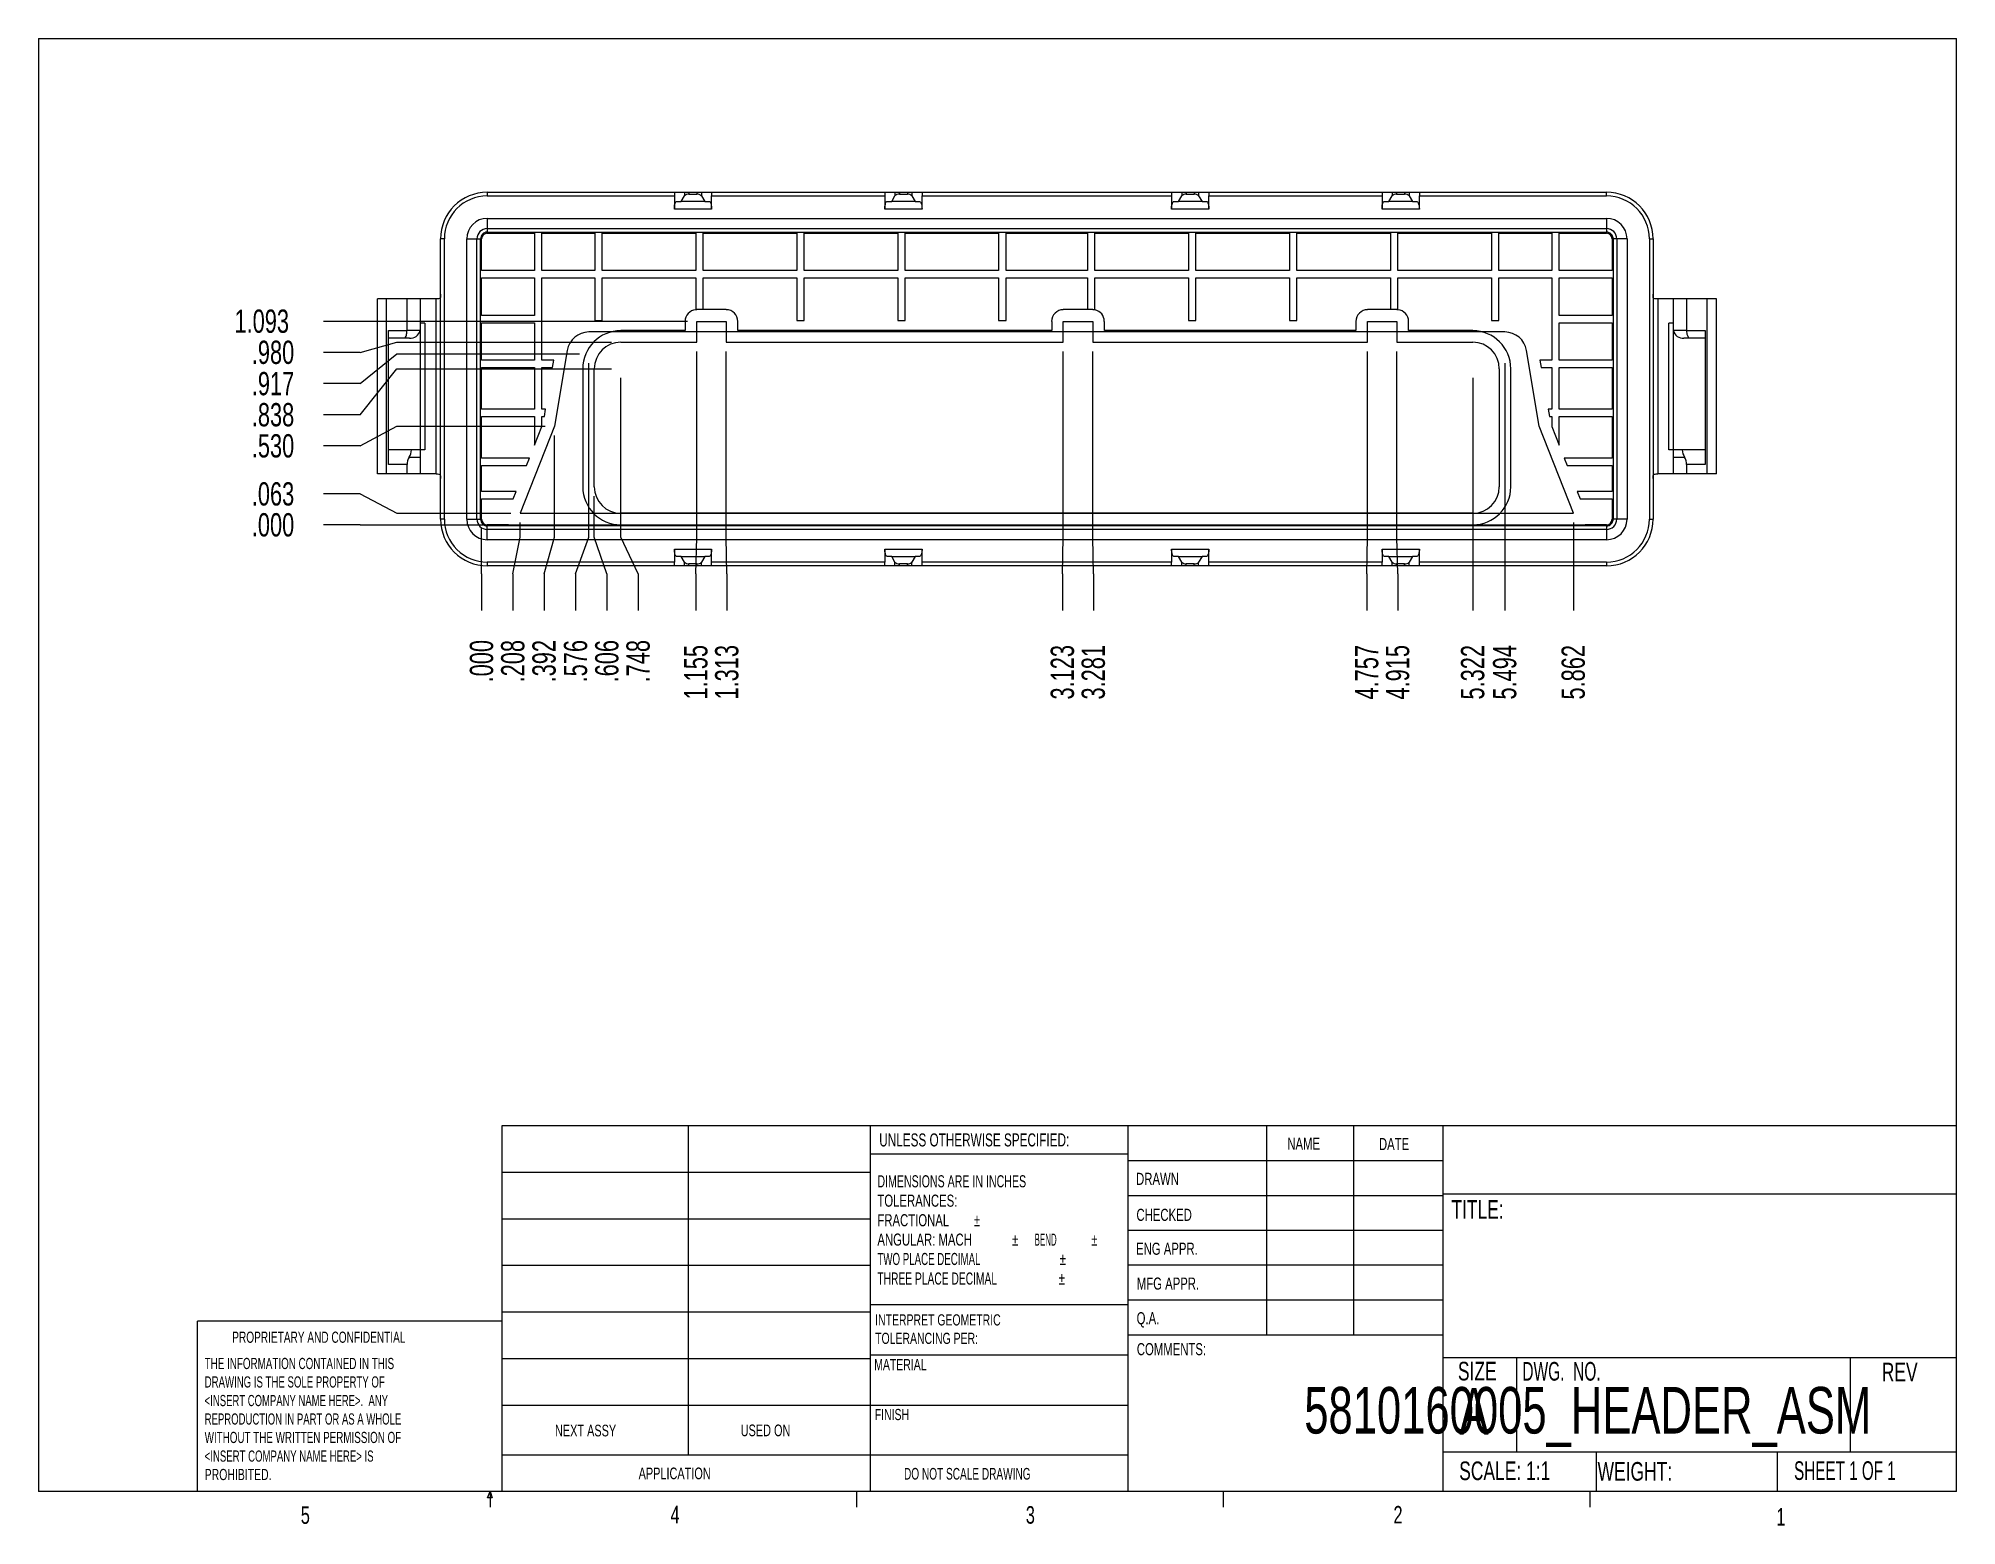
# Model space of a CAD drawing. Extents: x 0.3 to 10.6, y 0.2 to 8.2.
import ezdxf
from ezdxf.enums import TextEntityAlignment as Align

# ---------------------------------------------------------------- set-up
doc = ezdxf.new("R2010")
doc.units = 0
doc.layers.get('0').update_dxf_attribs({"linetype": 'CONTINUOUS'})
doc.dimstyles.new('SLDDIMSTYLE0', dxfattribs={"dimtxt": 0.125, "dimasz": 0.13, "dimexe": 0, "dimexo": 0.0625, "dimgap": 0.03125, "dimtad": 0, "dimtih": 1, "dimtoh": 1, "dimzin": 4, "dimblk1": 'NONE', "dimblk2": 'NONE', "dimsah": 1, "dimcen": 0.09, "dimazin": 3, "dimtfac": 1, "dimtofl": 0, "dimtmove": 0, "dimatfit": 3})
doc.dimstyles.new('SLDDIMSTYLE1', dxfattribs={"dimtxt": 0.125, "dimasz": 0.13, "dimexe": 0, "dimexo": 0.0625, "dimgap": 0.03125, "dimtad": 0, "dimtih": 1, "dimtoh": 1, "dimzin": 12, "dimblk1": 'NONE', "dimblk2": 'NONE', "dimsah": 1, "dimcen": 0.09, "dimazin": 3, "dimtfac": 1, "dimtofl": 0, "dimtmove": 0, "dimatfit": 3})
doc.dimstyles.new('SLDDIMSTYLE2', dxfattribs={"dimtxt": 0.125, "dimasz": 0.13, "dimexe": 0, "dimexo": 0.0625, "dimgap": 0.03125, "dimtad": 0, "dimtih": 1, "dimtoh": 1, "dimzin": 12, "dimblk1": 'NONE', "dimblk2": 'NONE', "dimsah": 1, "dimcen": 0.09, "dimazin": 3, "dimtfac": 1, "dimtofl": 0, "dimtmove": 0, "dimatfit": 3})

# ---------------------------------------------------------------- blocks, each defined once
blk = doc.blocks.new('SW_NOTE_0')
at = {"color": 0, "linetype": 'CONTINUOUS', "width": 0.7}
for s, p in [('INTERPRET GEOMETRIC', (0, 0)), ('TOLERANCING PER:', (0, -0.099))]:
    blk.add_text(s, height=0.06, dxfattribs=at).set_placement(p, align=Align.BOTTOM_LEFT)
blk = doc.blocks.new('SW_NOTE_1')
at = {"color": 0, "linetype": 'CONTINUOUS'}
for s, width, p in [('DIMENSIONS ARE IN INCHES', 0.65625, (0, 0)), ('TOLERANCES:', 0.7, (0, -0.104)), ('FRACTIONAL', 0.7, (0, -0.209)), ('%%p', 0.7, (0.518, -0.209)), ('ANGULAR: MACH', 0.7, (0, -0.313)), ('%%p', 0.7, (0.723, -0.313)), ('     BEND ', 0.49, (0.785, -0.313)), ('%%p', 0.7, (1.148, -0.313)), ('TWO PLACE DECIMAL    ', 0.6, (0, -0.417)), ('%%p', 0.7, (0.979, -0.417)), ('THREE PLACE DECIMAL  ', 0.633333, (0, -0.522)), ('%%p', 0.7, (0.974, -0.522))]:
    blk.add_text(s, height=0.065, dxfattribs=dict(at, width=width)).set_placement(p, align=Align.BOTTOM_LEFT)
blk = doc.blocks.new('SW_NOTE_2')
at = {"color": 0, "linetype": 'CONTINUOUS'}
for s, width, p in [('THE INFORMATION CONTAINED IN THIS', 0.657576, (0, 0)), ('DRAWING IS THE SOLE PROPERTY OF', 0.643548, (0, -0.099)), ('<INSERT COMPANY NAME HERE>.  ANY ', 0.636364, (0, -0.199)), ('REPRODUCTION IN PART OR AS A WHOLE', 0.638235, (0, -0.298)), ('WITHOUT THE WRITTEN PERMISSION OF', 0.657576, (0, -0.397)), ('<INSERT COMPANY NAME HERE> IS ', 0.641667, (0, -0.497)), ('PROHIBITED.', 0.7, (0, -0.596))]:
    blk.add_text(s, height=0.06, dxfattribs=dict(at, width=width)).set_placement(p, align=Align.BOTTOM_LEFT)
blk = doc.blocks.new('*D5')
at = {"color": 7, "linetype": 'CONTINUOUS'}
for p, q in [((2.71, 5.515), (2.71, 5.561)), ((2.71, 5.318), (2.71, 5.515)), ((2.71, 5.318), (2.71, 5.121))]:
    blk.add_line(p, q, dxfattribs=at)
at = {"color": 7, "linetype": 'CONTINUOUS', "width": 0.7}
blk.add_text('.000', height=0.125, rotation=90, dxfattribs=at).set_placement((2.809, 4.735), align=Align.BOTTOM_LEFT)
blk = doc.blocks.new('_NONE')
blk = doc.blocks.new('*D6')
at = {"color": 7, "linetype": 'CONTINUOUS'}
for p, q in [((2.917, 5.515), (2.917, 5.593)), ((2.878, 5.318), (2.917, 5.515)), ((2.878, 5.318), (2.878, 5.121))]:
    blk.add_line(p, q, dxfattribs=at)
at = {"color": 7, "linetype": 'CONTINUOUS', "width": 0.7}
blk.add_text('.208', height=0.125, rotation=90, dxfattribs=at).set_placement((2.977, 4.735), align=Align.BOTTOM_LEFT)
blk = doc.blocks.new('*D7')
at = {"color": 7, "linetype": 'CONTINUOUS'}
for p, q in [((3.102, 5.515), (3.102, 6.061)), ((3.046, 5.318), (3.102, 5.515)), ((3.046, 5.318), (3.046, 5.121))]:
    blk.add_line(p, q, dxfattribs=at)
at = {"color": 7, "linetype": 'CONTINUOUS', "width": 0.7}
blk.add_text('.392', height=0.125, rotation=90, dxfattribs=at).set_placement((3.145, 4.735), align=Align.BOTTOM_LEFT)
blk = doc.blocks.new('*D8')
at = {"color": 7, "linetype": 'CONTINUOUS'}
for p, q in [((3.286, 5.515), (3.286, 6.448)), ((3.214, 5.318), (3.286, 5.515)), ((3.214, 5.318), (3.214, 5.121))]:
    blk.add_line(p, q, dxfattribs=at)
at = {"color": 7, "linetype": 'CONTINUOUS', "width": 0.7}
blk.add_text('.576', height=0.125, rotation=90, dxfattribs=at).set_placement((3.314, 4.735), align=Align.BOTTOM_LEFT)
blk = doc.blocks.new('*D9')
at = {"color": 7, "linetype": 'CONTINUOUS'}
for p, q in [((3.457, 5.515), (3.457, 6.369)), ((3.551, 5.318), (3.457, 5.515)), ((3.551, 5.318), (3.551, 5.121))]:
    blk.add_line(p, q, dxfattribs=at)
at = {"color": 7, "linetype": 'CONTINUOUS', "width": 0.7}
blk.add_text('.748', height=0.125, rotation=90, dxfattribs=at).set_placement((3.65, 4.735), align=Align.BOTTOM_LEFT)
blk = doc.blocks.new('*D10')
at = {"color": 7, "linetype": 'CONTINUOUS'}
for p, q in [((3.315, 5.515), (3.315, 5.735)), ((3.382, 5.318), (3.315, 5.515)), ((3.382, 5.318), (3.382, 5.121))]:
    blk.add_line(p, q, dxfattribs=at)
at = {"color": 7, "linetype": 'CONTINUOUS', "width": 0.7}
blk.add_text('.606', height=0.125, rotation=90, dxfattribs=at).set_placement((3.482, 4.735), align=Align.BOTTOM_LEFT)
blk = doc.blocks.new('*D11')
at = {"color": 7, "linetype": 'CONTINUOUS'}
for p, q in [((3.865, 5.515), (3.865, 6.511)), ((3.86, 5.318), (3.865, 5.515)), ((3.86, 5.318), (3.86, 5.121))]:
    blk.add_line(p, q, dxfattribs=at)
at = {"color": 7, "linetype": 'CONTINUOUS', "width": 0.7}
blk.add_text('1.155', height=0.125, rotation=90, dxfattribs=at).set_placement((3.96, 4.643), align=Align.BOTTOM_LEFT)
blk = doc.blocks.new('*D12')
at = {"color": 7, "linetype": 'CONTINUOUS'}
for p, q in [((4.023, 5.515), (4.023, 6.511)), ((4.027, 5.318), (4.023, 5.515)), ((4.027, 5.318), (4.027, 5.121))]:
    blk.add_line(p, q, dxfattribs=at)
at = {"color": 7, "linetype": 'CONTINUOUS', "width": 0.7}
blk.add_text('1.313', height=0.125, rotation=90, dxfattribs=at).set_placement((4.126, 4.643), align=Align.BOTTOM_LEFT)
blk = doc.blocks.new('*D13')
at = {"color": 7, "linetype": 'CONTINUOUS'}
for p, q in [((5.833, 5.515), (5.833, 6.511)), ((5.829, 5.318), (5.833, 5.515)), ((5.829, 5.318), (5.829, 5.121))]:
    blk.add_line(p, q, dxfattribs=at)
at = {"color": 7, "linetype": 'CONTINUOUS', "width": 0.7}
blk.add_text('3.123', height=0.125, rotation=90, dxfattribs=at).set_placement((5.928, 4.643), align=Align.BOTTOM_LEFT)
blk = doc.blocks.new('*D14')
at = {"color": 7, "linetype": 'CONTINUOUS'}
for p, q in [((5.991, 5.515), (5.991, 6.511)), ((5.995, 5.318), (5.991, 5.515)), ((5.995, 5.318), (5.995, 5.121))]:
    blk.add_line(p, q, dxfattribs=at)
at = {"color": 7, "linetype": 'CONTINUOUS', "width": 0.7}
blk.add_text('3.281', height=0.125, rotation=90, dxfattribs=at).set_placement((6.094, 4.643), align=Align.BOTTOM_LEFT)
blk = doc.blocks.new('*D15')
at = {"color": 7, "linetype": 'CONTINUOUS'}
for p, q in [((7.467, 5.515), (7.467, 6.511)), ((7.463, 5.318), (7.467, 5.515)), ((7.463, 5.318), (7.463, 5.121))]:
    blk.add_line(p, q, dxfattribs=at)
at = {"color": 7, "linetype": 'CONTINUOUS', "width": 0.7}
blk.add_text('4.757', height=0.125, rotation=90, dxfattribs=at).set_placement((7.562, 4.643), align=Align.BOTTOM_LEFT)
blk = doc.blocks.new('*D16')
at = {"color": 7, "linetype": 'CONTINUOUS'}
for p, q in [((7.625, 5.515), (7.625, 6.511)), ((7.629, 5.318), (7.625, 5.515)), ((7.629, 5.318), (7.629, 5.121))]:
    blk.add_line(p, q, dxfattribs=at)
at = {"color": 7, "linetype": 'CONTINUOUS', "width": 0.7}
blk.add_text('4.915', height=0.125, rotation=90, dxfattribs=at).set_placement((7.728, 4.643), align=Align.BOTTOM_LEFT)
blk = doc.blocks.new('*D17')
at = {"color": 7, "linetype": 'CONTINUOUS'}
blk.add_line((8.032, 6.369), (8.032, 5.121), dxfattribs=at)
at = {"color": 7, "linetype": 'CONTINUOUS', "width": 0.7}
blk.add_text('5.322', height=0.125, rotation=90, dxfattribs=at).set_placement((8.131, 4.643), align=Align.BOTTOM_LEFT)
blk = doc.blocks.new('*D18')
at = {"color": 7, "linetype": 'CONTINUOUS'}
blk.add_line((8.204, 6.448), (8.204, 5.121), dxfattribs=at)
at = {"color": 7, "linetype": 'CONTINUOUS', "width": 0.7}
blk.add_text('5.494', height=0.125, rotation=90, dxfattribs=at).set_placement((8.303, 4.643), align=Align.BOTTOM_LEFT)
blk = doc.blocks.new('*D19')
at = {"color": 7, "linetype": 'CONTINUOUS'}
blk.add_line((8.572, 5.593), (8.572, 5.121), dxfattribs=at)
at = {"color": 7, "linetype": 'CONTINUOUS', "width": 0.7}
blk.add_text('5.862', height=0.125, rotation=90, dxfattribs=at).set_placement((8.671, 4.643), align=Align.BOTTOM_LEFT)
blk = doc.blocks.new('*D20')
at = {"color": 7, "linetype": 'CONTINUOUS'}
for p, q in [((2.058, 5.581), (1.861, 5.581)), ((2.058, 5.581), (2.255, 5.581)), ((2.255, 5.581), (2.805, 5.581))]:
    blk.add_line(p, q, dxfattribs=at)
at = {"color": 7, "linetype": 'CONTINUOUS', "width": 0.7}
blk.add_text('.000', height=0.125, dxfattribs=at).set_placement((1.476, 5.481), align=Align.BOTTOM_LEFT)
blk = doc.blocks.new('*D21')
at = {"color": 7, "linetype": 'CONTINUOUS'}
for p, q in [((2.058, 5.747), (1.861, 5.747)), ((2.058, 5.747), (2.255, 5.643)), ((2.255, 5.643), (2.867, 5.643))]:
    blk.add_line(p, q, dxfattribs=at)
at = {"color": 7, "linetype": 'CONTINUOUS', "width": 0.7}
blk.add_text('.063', height=0.125, dxfattribs=at).set_placement((1.476, 5.647), align=Align.BOTTOM_LEFT)
blk = doc.blocks.new('*D22')
at = {"color": 7, "linetype": 'CONTINUOUS'}
for p, q in [((2.058, 6.004), (2.255, 6.111)), ((2.255, 6.111), (3.052, 6.111)), ((2.058, 6.004), (1.861, 6.004))]:
    blk.add_line(p, q, dxfattribs=at)
at = {"color": 7, "linetype": 'CONTINUOUS', "width": 0.7}
blk.add_text('.530', height=0.125, dxfattribs=at).set_placement((1.476, 5.905), align=Align.BOTTOM_LEFT)
blk = doc.blocks.new('*D23')
at = {"color": 7, "linetype": 'CONTINUOUS'}
for p, q in [((2.058, 6.171), (2.255, 6.419)), ((2.255, 6.419), (3.407, 6.419)), ((2.058, 6.171), (1.861, 6.171))]:
    blk.add_line(p, q, dxfattribs=at)
at = {"color": 7, "linetype": 'CONTINUOUS', "width": 0.7}
blk.add_text('.838', height=0.125, dxfattribs=at).set_placement((1.476, 6.072), align=Align.BOTTOM_LEFT)
blk = doc.blocks.new('*D24')
at = {"color": 7, "linetype": 'CONTINUOUS'}
for p, q in [((2.058, 6.339), (2.255, 6.498)), ((2.255, 6.498), (3.236, 6.498)), ((2.058, 6.339), (1.861, 6.339))]:
    blk.add_line(p, q, dxfattribs=at)
at = {"color": 7, "linetype": 'CONTINUOUS', "width": 0.7}
blk.add_text('.917', height=0.125, dxfattribs=at).set_placement((1.476, 6.239), align=Align.BOTTOM_LEFT)
blk = doc.blocks.new('*D25')
at = {"color": 7, "linetype": 'CONTINUOUS'}
for p, q in [((2.058, 6.506), (1.861, 6.506)), ((2.058, 6.506), (2.255, 6.561)), ((2.255, 6.561), (3.407, 6.561))]:
    blk.add_line(p, q, dxfattribs=at)
at = {"color": 7, "linetype": 'CONTINUOUS', "width": 0.7}
blk.add_text('.980', height=0.125, dxfattribs=at).set_placement((1.476, 6.407), align=Align.BOTTOM_LEFT)
blk = doc.blocks.new('*D26')
at = {"color": 7, "linetype": 'CONTINUOUS'}
blk.add_line((3.815, 6.673), (1.861, 6.673), dxfattribs=at)
at = {"color": 7, "linetype": 'CONTINUOUS', "width": 0.7}
blk.add_text('1.093', height=0.125, dxfattribs=at).set_placement((1.383, 6.574), align=Align.BOTTOM_LEFT)

msp = doc.modelspace()

# ---------------------------------------------------------------- linework, layer by layer
at = {"color": 7, "linetype": 'CONTINUOUS'}
for p, q in [((0.33, 8.192), (10.63, 8.192)), ((0.33, 8.192), (0.33, 0.392)), ((10.63, 0.392), (10.63, 8.192)), ((2.74, 7.366), (2.74, 7.346)), ((2.74, 7.366), (3.745, 7.366)), ((2.74, 7.346), (3.745, 7.346)), ((3.745, 7.366), (3.745, 7.346)), ((3.745, 7.366), (3.799, 7.366)), ((3.745, 7.346), (3.745, 7.276)), ((3.757, 7.316), (3.782, 7.316)), ((3.782, 7.316), (3.799, 7.347)), ((3.908, 7.316), (3.782, 7.316)), ((3.799, 7.366), (3.799, 7.347)), ((3.799, 7.366), (3.823, 7.366)), ((3.823, 7.366), (3.866, 7.366)), ((3.823, 7.366), (3.823, 7.356)), ((3.823, 7.356), (3.866, 7.356)), ((3.866, 7.366), (3.866, 7.356)), ((3.866, 7.366), (3.89, 7.366)), ((3.89, 7.366), (3.89, 7.347)), ((3.89, 7.366), (3.945, 7.366)), ((3.89, 7.347), (3.908, 7.316)), ((3.908, 7.316), (3.932, 7.316)), ((3.945, 7.366), (3.945, 7.346)), ((3.945, 7.366), (4.875, 7.366)), ((3.945, 7.276), (3.945, 7.346)), ((3.945, 7.346), (4.875, 7.346)), ((4.875, 7.366), (4.875, 7.346)), ((4.875, 7.366), (4.929, 7.366)), ((4.875, 7.346), (4.875, 7.276)), ((4.887, 7.316), (4.912, 7.316)), ((4.912, 7.316), (4.929, 7.347)), ((5.038, 7.316), (4.912, 7.316)), ((4.929, 7.366), (4.929, 7.347)), ((4.929, 7.366), (4.953, 7.366)), ((4.953, 7.366), (4.953, 7.356)), ((4.953, 7.366), (4.996, 7.366)), ((4.953, 7.356), (4.996, 7.356)), ((4.996, 7.366), (4.996, 7.356)), ((4.996, 7.366), (5.02, 7.366)), ((5.02, 7.366), (5.02, 7.347)), ((5.02, 7.366), (5.075, 7.366)), ((5.02, 7.347), (5.038, 7.316)), ((5.038, 7.316), (5.062, 7.316)), ((5.075, 7.366), (5.075, 7.346)), ((5.075, 7.366), (6.415, 7.366)), ((5.075, 7.276), (5.075, 7.346)), ((5.075, 7.346), (6.415, 7.346)), ((6.415, 7.366), (6.415, 7.346)), ((6.415, 7.366), (6.469, 7.366)), ((6.415, 7.346), (6.415, 7.276)), ((6.427, 7.316), (6.452, 7.316)), ((6.452, 7.316), (6.469, 7.347)), ((6.578, 7.316), (6.452, 7.316)), ((6.469, 7.366), (6.469, 7.347)), ((6.469, 7.366), (6.493, 7.366)), ((6.493, 7.366), (6.493, 7.356)), ((6.493, 7.366), (6.536, 7.366)), ((6.493, 7.356), (6.536, 7.356)), ((6.536, 7.366), (6.536, 7.356)), ((6.536, 7.366), (6.56, 7.366)), ((6.56, 7.366), (6.56, 7.347)), ((6.56, 7.366), (6.615, 7.366)), ((6.56, 7.347), (6.578, 7.316)), ((6.578, 7.316), (6.602, 7.316)), ((6.615, 7.366), (6.615, 7.346)), ((6.615, 7.366), (7.545, 7.366)), ((6.615, 7.276), (6.615, 7.346)), ((6.615, 7.346), (7.545, 7.346)), ((7.545, 7.366), (7.545, 7.346)), ((7.545, 7.366), (7.599, 7.366)), ((7.545, 7.346), (7.545, 7.276)), ((7.557, 7.316), (7.582, 7.316)), ((7.582, 7.316), (7.599, 7.347)), ((7.708, 7.316), (7.582, 7.316)), ((7.599, 7.366), (7.599, 7.347)), ((7.599, 7.366), (7.623, 7.366)), ((7.623, 7.366), (7.623, 7.356)), ((7.623, 7.366), (7.666, 7.366)), ((7.623, 7.356), (7.666, 7.356)), ((7.666, 7.366), (7.666, 7.356)), ((7.666, 7.366), (7.69, 7.366)), ((7.69, 7.366), (7.69, 7.347)), ((7.69, 7.366), (7.745, 7.366)), ((7.69, 7.347), (7.708, 7.316)), ((7.708, 7.316), (7.732, 7.316)), ((7.745, 7.366), (7.745, 7.346)), ((7.745, 7.366), (8.75, 7.366)), ((7.745, 7.276), (7.745, 7.346)), ((7.745, 7.346), (8.75, 7.346)), ((8.75, 7.346), (8.75, 7.366)), ((2.74, 7.226), (2.74, 7.171)), ((2.74, 7.226), (8.75, 7.226)), ((3.945, 7.276), (3.745, 7.276)), ((5.075, 7.276), (4.875, 7.276)), ((6.615, 7.276), (6.415, 7.276)), ((7.745, 7.276), (7.545, 7.276)), ((8.75, 7.226), (8.75, 7.171)), ((2.49, 5.611), (2.49, 7.116)), ((2.51, 7.116), (2.49, 7.116)), ((2.51, 5.611), (2.51, 7.116)), ((2.63, 7.116), (2.685, 7.116)), ((2.63, 5.611), (2.63, 7.116)), ((2.685, 5.611), (2.685, 7.116)), ((2.685, 7.116), (2.704, 7.116)), ((2.704, 5.611), (2.704, 7.116)), ((2.71, 6.946), (2.71, 7.116)), ((2.74, 7.171), (2.74, 7.152)), ((2.74, 7.171), (8.75, 7.171)), ((2.74, 7.152), (8.75, 7.152)), ((2.74, 7.146), (2.994, 7.146)), ((2.994, 7.146), (2.994, 6.946)), ((3.034, 7.146), (3.318, 7.146)), ((3.034, 6.946), (3.034, 7.146)), ((3.318, 7.146), (3.318, 6.946)), ((3.358, 7.146), (3.86, 7.146)), ((3.358, 6.946), (3.358, 7.146)), ((3.86, 7.146), (3.86, 6.946)), ((3.9, 7.146), (4.402, 7.146)), ((3.9, 6.946), (3.9, 7.146)), ((4.402, 7.146), (4.402, 6.946)), ((4.442, 7.146), (4.944, 7.146)), ((4.442, 6.946), (4.442, 7.146)), ((4.944, 7.146), (4.944, 6.946)), ((4.984, 7.146), (5.486, 7.146)), ((4.984, 6.946), (4.984, 7.146)), ((5.486, 7.146), (5.486, 6.946)), ((5.526, 7.146), (5.963, 7.146)), ((5.526, 6.946), (5.526, 7.146)), ((5.963, 7.146), (5.963, 6.946)), ((6.003, 7.146), (6.505, 7.146)), ((6.003, 6.946), (6.003, 7.146)), ((6.505, 7.146), (6.505, 6.946)), ((6.545, 7.146), (7.048, 7.146)), ((6.545, 6.946), (6.545, 7.146)), ((7.048, 7.146), (7.048, 6.946)), ((7.088, 7.146), (7.59, 7.146)), ((7.088, 6.946), (7.088, 7.146)), ((7.59, 7.146), (7.59, 6.946)), ((7.63, 7.146), (8.132, 7.146)), ((7.63, 6.946), (7.63, 7.146)), ((8.132, 7.146), (8.132, 6.946)), ((8.172, 7.146), (8.456, 7.146)), ((8.172, 6.946), (8.172, 7.146)), ((8.456, 7.146), (8.456, 6.946)), ((8.496, 7.146), (8.75, 7.146)), ((8.496, 6.946), (8.496, 7.146)), ((8.75, 7.171), (8.75, 7.152)), ((8.78, 7.116), (8.78, 6.946)), ((8.785, 7.116), (8.785, 5.611)), ((8.805, 7.116), (8.785, 7.116)), ((8.805, 7.116), (8.805, 5.611)), ((8.86, 7.116), (8.805, 7.116)), ((8.86, 7.116), (8.86, 5.611)), ((8.98, 7.116), (8.98, 5.611)), ((8.98, 7.116), (9, 7.116)), ((9, 7.116), (9, 5.611)), ((2.994, 6.946), (2.71, 6.946)), ((2.71, 6.906), (2.994, 6.906)), ((2.71, 6.705), (2.71, 6.906)), ((2.994, 6.906), (2.994, 6.705)), ((3.318, 6.946), (3.034, 6.946)), ((3.034, 6.906), (3.318, 6.906)), ((3.034, 6.465), (3.034, 6.906)), ((3.318, 6.906), (3.318, 6.678)), ((3.86, 6.946), (3.358, 6.946)), ((3.358, 6.906), (3.86, 6.906)), ((3.358, 6.678), (3.358, 6.906)), ((3.86, 6.906), (3.86, 6.736)), ((4.402, 6.946), (3.9, 6.946)), ((3.9, 6.906), (4.402, 6.906)), ((3.9, 6.736), (3.9, 6.906)), ((4.402, 6.906), (4.402, 6.678)), ((4.944, 6.946), (4.442, 6.946)), ((4.442, 6.906), (4.944, 6.906)), ((4.442, 6.678), (4.442, 6.906)), ((4.944, 6.906), (4.944, 6.678)), ((5.486, 6.946), (4.984, 6.946)), ((4.984, 6.906), (5.486, 6.906)), ((4.984, 6.678), (4.984, 6.906)), ((5.486, 6.906), (5.486, 6.678)), ((5.963, 6.946), (5.526, 6.946)), ((5.526, 6.906), (5.963, 6.906)), ((5.526, 6.678), (5.526, 6.906)), ((5.963, 6.906), (5.963, 6.736)), ((6.505, 6.946), (6.003, 6.946)), ((6.003, 6.906), (6.505, 6.906)), ((6.003, 6.735), (6.003, 6.906)), ((6.505, 6.906), (6.505, 6.678)), ((7.048, 6.946), (6.545, 6.946)), ((6.545, 6.906), (7.048, 6.906)), ((6.545, 6.678), (6.545, 6.906)), ((7.048, 6.906), (7.048, 6.678)), ((7.59, 6.946), (7.088, 6.946)), ((7.088, 6.906), (7.59, 6.906)), ((7.088, 6.678), (7.088, 6.906)), ((7.59, 6.906), (7.59, 6.736)), ((8.132, 6.946), (7.63, 6.946)), ((7.63, 6.906), (8.132, 6.906)), ((7.63, 6.736), (7.63, 6.906)), ((8.132, 6.906), (8.132, 6.678)), ((8.456, 6.946), (8.172, 6.946)), ((8.172, 6.906), (8.456, 6.906)), ((8.172, 6.678), (8.172, 6.906)), ((8.456, 6.906), (8.456, 6.465)), ((8.78, 6.946), (8.496, 6.946)), ((8.496, 6.705), (8.496, 6.906)), ((8.496, 6.906), (8.78, 6.906)), ((8.78, 6.906), (8.78, 6.705)), ((2.15, 5.854), (2.15, 6.794)), ((2.2, 6.794), (2.15, 6.794)), ((2.2, 5.854), (2.2, 6.794)), ((2.31, 6.794), (2.2, 6.794)), ((2.31, 6.624), (2.31, 6.794)), ((2.38, 6.794), (2.31, 6.794)), ((2.38, 6.794), (2.38, 6.624)), ((2.465, 6.794), (2.38, 6.794)), ((2.465, 5.854), (2.465, 6.794)), ((2.994, 6.705), (2.71, 6.705)), ((3.9, 6.736), (3.865, 6.736)), ((4.023, 6.736), (3.9, 6.736)), ((5.963, 6.736), (5.833, 6.736)), ((5.991, 6.736), (5.963, 6.736)), ((7.59, 6.736), (7.467, 6.736)), ((7.625, 6.736), (7.59, 6.736)), ((8.78, 6.705), (8.496, 6.705)), ((9.025, 6.794), (9.025, 5.854)), ((9.11, 6.794), (9.025, 6.794)), ((9.11, 6.624), (9.11, 6.794)), ((9.18, 6.794), (9.11, 6.794)), ((9.18, 6.794), (9.18, 6.624)), ((9.29, 6.794), (9.18, 6.794)), ((9.29, 5.854), (9.29, 6.794)), ((9.34, 6.794), (9.29, 6.794)), ((9.34, 5.854), (9.34, 6.794)), ((2.21, 6.624), (2.31, 6.624)), ((2.21, 5.904), (2.21, 6.624)), ((2.38, 6.624), (2.31, 6.624)), ((2.405, 6.664), (2.38, 6.664)), ((2.38, 6.624), (2.38, 5.984)), ((2.405, 6.664), (2.405, 5.984)), ((2.71, 6.665), (2.994, 6.665)), ((2.71, 6.465), (2.71, 6.665)), ((2.994, 6.665), (2.994, 6.465)), ((8.204, 6.616), (3.286, 6.616)), ((3.318, 6.678), (3.358, 6.678)), ((3.802, 6.624), (3.457, 6.624)), ((3.802, 6.673), (3.802, 6.624)), ((3.865, 6.673), (4.023, 6.673)), ((3.865, 6.561), (3.865, 6.673)), ((4.023, 6.673), (4.023, 6.561)), ((4.085, 6.624), (4.085, 6.673)), ((5.771, 6.624), (4.085, 6.624)), ((4.402, 6.678), (4.442, 6.678)), ((4.944, 6.678), (4.984, 6.678)), ((5.486, 6.678), (5.526, 6.678)), ((5.771, 6.673), (5.771, 6.624)), ((5.833, 6.673), (5.991, 6.673)), ((5.833, 6.561), (5.833, 6.673)), ((5.991, 6.673), (5.991, 6.561)), ((6.054, 6.624), (6.054, 6.673)), ((7.404, 6.624), (6.054, 6.624)), ((6.505, 6.678), (6.545, 6.678)), ((7.048, 6.678), (7.088, 6.678)), ((7.404, 6.673), (7.404, 6.624)), ((7.467, 6.673), (7.625, 6.673)), ((7.467, 6.561), (7.467, 6.673)), ((7.625, 6.673), (7.625, 6.561)), ((7.687, 6.624), (7.687, 6.673)), ((8.032, 6.624), (7.687, 6.624)), ((8.132, 6.678), (8.172, 6.678)), ((8.496, 6.465), (8.496, 6.665)), ((8.496, 6.665), (8.78, 6.665)), ((8.78, 6.665), (8.78, 6.465)), ((9.085, 5.984), (9.085, 6.664)), ((9.11, 6.664), (9.085, 6.664)), ((9.18, 6.624), (9.11, 6.624)), ((9.11, 5.984), (9.11, 6.624)), ((9.18, 6.624), (9.28, 6.624)), ((9.28, 6.624), (9.28, 5.904)), ((2.21, 6.584), (2.293, 6.584)), ((2.293, 6.584), (2.323, 6.584)), ((3.169, 6.517), (3.102, 6.111)), ((3.457, 6.561), (3.865, 6.561)), ((4.023, 6.561), (5.833, 6.561)), ((5.991, 6.561), (7.467, 6.561)), ((7.625, 6.561), (8.032, 6.561)), ((8.388, 6.111), (8.32, 6.517)), ((9.166, 6.584), (9.196, 6.584)), ((9.196, 6.584), (9.28, 6.584)), ((2.994, 6.465), (2.71, 6.465)), ((2.71, 6.425), (2.994, 6.425)), ((2.71, 6.202), (2.71, 6.425)), ((2.994, 6.425), (2.994, 6.202)), ((3.097, 6.465), (3.034, 6.465)), ((3.034, 6.425), (3.09, 6.425)), ((3.034, 6.202), (3.034, 6.425)), ((3.09, 6.425), (3.097, 6.465)), ((3.253, 6.419), (3.253, 5.785)), ((3.315, 5.785), (3.315, 6.419)), ((8.174, 6.419), (8.174, 5.785)), ((8.237, 5.785), (8.237, 6.419)), ((8.392, 6.465), (8.399, 6.425)), ((8.456, 6.465), (8.392, 6.465)), ((8.399, 6.425), (8.456, 6.425)), ((8.456, 6.425), (8.456, 6.202)), ((8.78, 6.465), (8.496, 6.465)), ((8.496, 6.202), (8.496, 6.425)), ((8.496, 6.425), (8.78, 6.425)), ((8.78, 6.425), (8.78, 6.202)), ((2.994, 6.202), (2.71, 6.202)), ((3.053, 6.202), (3.034, 6.202)), ((3.047, 6.162), (3.053, 6.202)), ((8.436, 6.202), (8.443, 6.162)), ((8.456, 6.202), (8.436, 6.202)), ((8.78, 6.202), (8.496, 6.202)), ((2.71, 6.162), (2.994, 6.162)), ((2.71, 5.939), (2.71, 6.162)), ((3.102, 6.111), (2.917, 5.643)), ((2.994, 6.162), (2.994, 6.008)), ((2.994, 6.008), (3.034, 6.109)), ((3.034, 6.162), (3.047, 6.162)), ((3.034, 6.109), (3.034, 6.162)), ((8.572, 5.643), (8.388, 6.111)), ((8.443, 6.162), (8.456, 6.162)), ((8.456, 6.162), (8.456, 6.109)), ((8.456, 6.109), (8.496, 6.008)), ((8.496, 6.162), (8.78, 6.162)), ((8.496, 6.008), (8.496, 6.162)), ((8.78, 6.162), (8.78, 5.939)), ((2.333, 5.984), (2.21, 5.984)), ((2.38, 5.984), (2.333, 5.984)), ((2.38, 5.984), (2.38, 5.944)), ((2.405, 5.984), (2.38, 5.984)), ((9.11, 5.984), (9.085, 5.984)), ((9.11, 5.944), (9.11, 5.984)), ((9.156, 5.984), (9.11, 5.984)), ((9.28, 5.984), (9.156, 5.984)), ((2.31, 5.904), (2.21, 5.904)), ((2.31, 5.854), (2.31, 5.904)), ((2.32, 5.944), (2.38, 5.944)), ((2.38, 5.944), (2.38, 5.854)), ((2.967, 5.939), (2.71, 5.939)), ((2.71, 5.899), (2.951, 5.899)), ((2.71, 5.76), (2.71, 5.899)), ((2.951, 5.899), (2.967, 5.939)), ((8.523, 5.939), (8.539, 5.899)), ((8.78, 5.939), (8.523, 5.939)), ((8.539, 5.899), (8.78, 5.899)), ((8.78, 5.899), (8.78, 5.76)), ((9.11, 5.854), (9.11, 5.944)), ((9.11, 5.944), (9.169, 5.944)), ((9.18, 5.904), (9.18, 5.854)), ((9.28, 5.904), (9.18, 5.904)), ((2.2, 5.854), (2.15, 5.854)), ((2.31, 5.854), (2.2, 5.854)), ((2.38, 5.854), (2.31, 5.854)), ((2.465, 5.854), (2.38, 5.854)), ((9.11, 5.854), (9.025, 5.854)), ((9.18, 5.854), (9.11, 5.854)), ((9.29, 5.854), (9.18, 5.854)), ((9.34, 5.854), (9.29, 5.854)), ((2.896, 5.76), (2.71, 5.76)), ((2.71, 5.611), (2.71, 5.72)), ((2.71, 5.72), (2.88, 5.72)), ((2.88, 5.72), (2.896, 5.76)), ((8.593, 5.76), (8.609, 5.72)), ((8.78, 5.76), (8.593, 5.76)), ((8.609, 5.72), (8.78, 5.72)), ((8.78, 5.72), (8.78, 5.611)), ((2.51, 5.611), (2.49, 5.611)), ((2.63, 5.611), (2.685, 5.611)), ((2.685, 5.611), (2.704, 5.611)), ((2.855, 5.581), (2.74, 5.581)), ((8.75, 5.575), (2.74, 5.575)), ((2.74, 5.556), (2.74, 5.575)), ((2.855, 5.581), (2.855, 5.581)), ((2.855, 5.581), (8.635, 5.581)), ((2.917, 5.643), (2.917, 5.643)), ((2.917, 5.643), (8.572, 5.643)), ((3.802, 5.643), (3.457, 5.643)), ((4.085, 5.643), (3.802, 5.643)), ((5.771, 5.643), (4.085, 5.643)), ((6.054, 5.643), (5.771, 5.643)), ((7.404, 5.643), (6.054, 5.643)), ((7.687, 5.643), (7.404, 5.643)), ((8.032, 5.643), (7.687, 5.643)), ((8.572, 5.643), (8.572, 5.643)), ((8.635, 5.581), (8.635, 5.581)), ((8.75, 5.581), (8.635, 5.581)), ((8.75, 5.575), (8.75, 5.556)), ((8.805, 5.611), (8.785, 5.611)), ((8.86, 5.611), (8.805, 5.611)), ((8.98, 5.611), (9, 5.611)), ((8.75, 5.556), (2.74, 5.556)), ((2.74, 5.501), (2.74, 5.556)), ((8.75, 5.501), (2.74, 5.501)), ((8.75, 5.556), (8.75, 5.501)), ((3.745, 5.381), (2.74, 5.381)), ((2.74, 5.381), (2.74, 5.361)), ((3.745, 5.361), (2.74, 5.361)), ((3.745, 5.451), (3.745, 5.381)), ((3.745, 5.451), (3.945, 5.451)), ((3.745, 5.361), (3.745, 5.381)), ((3.799, 5.361), (3.745, 5.361)), ((3.782, 5.411), (3.757, 5.411)), ((3.799, 5.381), (3.782, 5.411)), ((3.782, 5.411), (3.908, 5.411)), ((3.799, 5.361), (3.799, 5.381)), ((3.823, 5.361), (3.799, 5.361)), ((3.866, 5.371), (3.823, 5.371)), ((3.823, 5.361), (3.823, 5.371)), ((3.866, 5.361), (3.823, 5.361)), ((3.866, 5.361), (3.866, 5.371)), ((3.89, 5.361), (3.866, 5.361)), ((3.908, 5.411), (3.89, 5.381)), ((3.89, 5.361), (3.89, 5.381)), ((3.945, 5.361), (3.89, 5.361)), ((3.932, 5.411), (3.908, 5.411)), ((3.945, 5.381), (3.945, 5.451)), ((3.945, 5.361), (3.945, 5.381)), ((4.875, 5.381), (3.945, 5.381)), ((4.875, 5.361), (3.945, 5.361)), ((4.875, 5.451), (4.875, 5.381)), ((4.875, 5.451), (5.075, 5.451)), ((4.875, 5.361), (4.875, 5.381)), ((4.929, 5.361), (4.875, 5.361)), ((4.912, 5.411), (4.887, 5.411)), ((4.929, 5.381), (4.912, 5.411)), ((4.912, 5.411), (5.038, 5.411)), ((4.929, 5.361), (4.929, 5.381)), ((4.953, 5.361), (4.929, 5.361)), ((4.953, 5.361), (4.953, 5.371)), ((4.996, 5.371), (4.953, 5.371)), ((4.996, 5.361), (4.953, 5.361)), ((4.996, 5.361), (4.996, 5.371)), ((5.02, 5.361), (4.996, 5.361)), ((5.038, 5.411), (5.02, 5.381)), ((5.02, 5.361), (5.02, 5.381)), ((5.075, 5.361), (5.02, 5.361)), ((5.062, 5.411), (5.038, 5.411)), ((5.075, 5.381), (5.075, 5.451)), ((5.075, 5.361), (5.075, 5.381)), ((6.415, 5.381), (5.075, 5.381)), ((6.415, 5.361), (5.075, 5.361)), ((6.415, 5.451), (6.415, 5.381)), ((6.415, 5.451), (6.615, 5.451)), ((6.415, 5.361), (6.415, 5.381)), ((6.469, 5.361), (6.415, 5.361)), ((6.452, 5.411), (6.427, 5.411)), ((6.469, 5.381), (6.452, 5.411)), ((6.452, 5.411), (6.578, 5.411)), ((6.469, 5.361), (6.469, 5.381)), ((6.493, 5.361), (6.469, 5.361)), ((6.493, 5.361), (6.493, 5.371)), ((6.536, 5.371), (6.493, 5.371)), ((6.536, 5.361), (6.493, 5.361)), ((6.536, 5.361), (6.536, 5.371)), ((6.56, 5.361), (6.536, 5.361)), ((6.578, 5.411), (6.56, 5.381)), ((6.56, 5.361), (6.56, 5.381)), ((6.615, 5.361), (6.56, 5.361)), ((6.602, 5.411), (6.578, 5.411)), ((6.615, 5.381), (6.615, 5.451)), ((6.615, 5.361), (6.615, 5.381)), ((7.545, 5.381), (6.615, 5.381)), ((7.545, 5.361), (6.615, 5.361)), ((7.545, 5.451), (7.545, 5.381)), ((7.545, 5.451), (7.745, 5.451)), ((7.545, 5.361), (7.545, 5.381)), ((7.599, 5.361), (7.545, 5.361)), ((7.582, 5.411), (7.557, 5.411)), ((7.599, 5.381), (7.582, 5.411)), ((7.582, 5.411), (7.708, 5.411)), ((7.599, 5.361), (7.599, 5.381)), ((7.623, 5.361), (7.599, 5.361)), ((7.666, 5.371), (7.623, 5.371)), ((7.623, 5.361), (7.623, 5.371)), ((7.666, 5.361), (7.623, 5.361)), ((7.666, 5.361), (7.666, 5.371)), ((7.69, 5.361), (7.666, 5.361)), ((7.708, 5.411), (7.69, 5.381)), ((7.69, 5.361), (7.69, 5.381)), ((7.745, 5.361), (7.69, 5.361)), ((7.732, 5.411), (7.708, 5.411)), ((7.745, 5.381), (7.745, 5.451)), ((7.745, 5.361), (7.745, 5.381)), ((8.75, 5.381), (7.745, 5.381)), ((8.75, 5.361), (7.745, 5.361)), ((8.75, 5.381), (8.75, 5.361)), ((2.821, 2.356), (10.63, 2.356)), ((2.821, 0.392), (2.821, 2.356)), ((3.819, 2.356), (3.819, 0.588)), ((4.798, 0.392), (4.798, 2.356)), ((6.18, 2.356), (6.18, 0.392)), ((6.924, 2.356), (6.924, 1.231)), ((7.392, 2.356), (7.392, 1.231)), ((7.871, 2.356), (7.871, 0.392)), ((6.18, 2.202), (4.798, 2.202)), ((6.18, 2.169), (7.871, 2.169)), ((2.821, 2.106), (4.798, 2.106)), ((6.18, 1.981), (7.871, 1.981)), ((7.871, 1.989), (10.63, 1.989)), ((2.821, 1.856), (4.798, 1.856)), ((6.18, 1.794), (7.871, 1.794)), ((2.821, 1.606), (4.798, 1.606)), ((7.871, 1.606), (6.18, 1.606)), ((2.821, 1.356), (4.798, 1.356)), ((4.798, 1.396), (6.18, 1.396)), ((7.871, 1.419), (6.18, 1.419)), ((1.184, 0.392), (1.184, 1.306)), ((2.821, 1.306), (1.184, 1.306)), ((7.871, 1.231), (6.18, 1.231)), ((2.821, 1.106), (4.798, 1.106)), ((4.798, 1.126), (6.18, 1.126)), ((7.871, 1.112), (10.63, 1.112)), ((8.267, 1.112), (8.267, 0.605)), ((10.058, 1.112), (10.058, 0.605)), ((2.821, 0.856), (4.798, 0.856)), ((4.798, 0.856), (6.18, 0.856)), ((2.821, 0.588), (6.18, 0.588)), ((7.871, 0.605), (10.63, 0.605)), ((8.694, 0.605), (8.694, 0.392)), ((9.666, 0.605), (9.666, 0.392)), ((10.63, 0.392), (0.33, 0.392)), ((2.741, 0.357), (2.755, 0.392)), ((2.767, 0.357), (2.741, 0.357)), ((2.755, 0.392), (2.755, 0.307)), ((2.755, 0.392), (2.767, 0.357)), ((4.723, 0.392), (4.723, 0.307)), ((6.692, 0.392), (6.692, 0.307)), ((8.661, 0.392), (8.661, 0.307))]:
    msp.add_line(p, q, dxfattribs=at)
for points in [[(3.745, 7.276), (3.745, 7.283), (3.745, 7.29), (3.746, 7.296), (3.748, 7.302), (3.749, 7.307), (3.751, 7.311), (3.753, 7.314), (3.755, 7.316), (3.757, 7.316)], [(3.932, 7.316), (3.935, 7.316), (3.937, 7.314), (3.939, 7.311), (3.94, 7.307), (3.942, 7.302), (3.943, 7.296), (3.944, 7.29), (3.945, 7.283), (3.945, 7.276)], [(4.875, 7.276), (4.875, 7.283), (4.875, 7.29), (4.876, 7.296), (4.878, 7.302), (4.879, 7.307), (4.881, 7.311), (4.883, 7.314), (4.885, 7.316), (4.887, 7.316)], [(5.062, 7.316), (5.065, 7.315), (5.067, 7.313), (5.069, 7.309), (5.071, 7.304), (5.073, 7.298), (5.074, 7.292), (5.074, 7.284), (5.075, 7.276)], [(6.415, 7.276), (6.415, 7.283), (6.415, 7.29), (6.416, 7.296), (6.418, 7.302), (6.419, 7.307), (6.421, 7.311), (6.423, 7.314), (6.425, 7.316), (6.427, 7.316)], [(6.602, 7.316), (6.605, 7.316), (6.607, 7.314), (6.609, 7.311), (6.61, 7.307), (6.612, 7.302), (6.613, 7.296), (6.614, 7.29), (6.615, 7.283), (6.615, 7.276)], [(7.545, 7.276), (7.545, 7.283), (7.545, 7.29), (7.546, 7.296), (7.548, 7.302), (7.549, 7.307), (7.551, 7.311), (7.553, 7.314), (7.555, 7.316), (7.557, 7.316)], [(7.732, 7.316), (7.735, 7.315), (7.737, 7.313), (7.739, 7.309), (7.741, 7.304), (7.743, 7.298), (7.744, 7.292), (7.744, 7.284), (7.745, 7.276)], [(2.49, 6.819), (2.49, 6.81), (2.489, 6.803), (2.487, 6.798), (2.484, 6.795), (2.479, 6.794), (2.472, 6.794), (2.465, 6.794)], [(9.025, 6.794), (9.016, 6.794), (9.009, 6.794), (9.004, 6.796), (9.001, 6.8), (9, 6.805), (9, 6.811), (9, 6.819)], [(2.293, 6.584), (2.296, 6.584), (2.299, 6.586), (2.301, 6.589), (2.304, 6.593), (2.306, 6.598), (2.307, 6.604), (2.309, 6.61), (2.309, 6.617), (2.31, 6.624)], [(9.18, 6.624), (9.18, 6.617), (9.181, 6.61), (9.182, 6.604), (9.184, 6.598), (9.186, 6.593), (9.188, 6.589), (9.191, 6.586), (9.193, 6.584), (9.196, 6.584)], [(2.465, 5.854), (2.473, 5.854), (2.48, 5.853), (2.485, 5.851), (2.488, 5.848), (2.489, 5.843), (2.49, 5.836), (2.49, 5.829)], [(9, 5.829), (9, 5.837), (9, 5.844), (9.002, 5.849), (9.006, 5.852), (9.011, 5.853), (9.017, 5.854), (9.025, 5.854)], [(3.757, 5.411), (3.755, 5.412), (3.752, 5.414), (3.75, 5.418), (3.748, 5.423), (3.747, 5.429), (3.746, 5.436), (3.745, 5.443), (3.745, 5.451)], [(3.945, 5.451), (3.945, 5.444), (3.944, 5.438), (3.943, 5.431), (3.942, 5.425), (3.94, 5.421), (3.939, 5.417), (3.937, 5.414), (3.935, 5.412), (3.932, 5.411)], [(4.887, 5.411), (4.885, 5.412), (4.883, 5.414), (4.881, 5.417), (4.879, 5.421), (4.878, 5.425), (4.876, 5.431), (4.875, 5.438), (4.875, 5.444), (4.875, 5.451)], [(5.075, 5.451), (5.075, 5.444), (5.074, 5.438), (5.073, 5.431), (5.072, 5.425), (5.07, 5.421), (5.069, 5.417), (5.067, 5.414), (5.065, 5.412), (5.062, 5.411)], [(6.427, 5.411), (6.425, 5.412), (6.422, 5.414), (6.42, 5.418), (6.418, 5.423), (6.417, 5.429), (6.416, 5.436), (6.415, 5.443), (6.415, 5.451)], [(6.615, 5.451), (6.615, 5.444), (6.614, 5.438), (6.613, 5.431), (6.612, 5.425), (6.61, 5.421), (6.609, 5.417), (6.607, 5.414), (6.605, 5.412), (6.602, 5.411)], [(7.557, 5.411), (7.555, 5.412), (7.552, 5.414), (7.55, 5.418), (7.548, 5.423), (7.547, 5.429), (7.546, 5.436), (7.545, 5.443), (7.545, 5.451)], [(7.745, 5.451), (7.745, 5.444), (7.744, 5.438), (7.743, 5.431), (7.742, 5.425), (7.74, 5.421), (7.739, 5.417), (7.737, 5.414), (7.735, 5.412), (7.732, 5.411)]]:
    msp.add_lwpolyline(points, dxfattribs=at)
for centre, radius, start, end in [((2.74, 7.116), 0.25, 90, 180), ((2.74, 7.116), 0.23, 90.0001, 179.9999), ((3.821, 7.327), 0.0292, 85.3894, 137.611), ((3.869, 7.329), 0.027, 40.1448, 96.8558), ((4.951, 7.327), 0.0292, 85.3893, 137.6107), ((4.999, 7.329), 0.027, 40.1444, 96.8556), ((6.491, 7.327), 0.0292, 85.3891, 137.6104), ((6.539, 7.329), 0.027, 40.1464, 96.8542), ((7.621, 7.327), 0.0292, 85.3893, 137.6104), ((7.669, 7.329), 0.027, 40.1454, 96.8549), ((8.75, 7.116), 0.25, 0, 90), ((8.75, 7.116), 0.23, 0, 90), ((2.74, 7.116), 0.11, 90, 180), ((8.75, 7.116), 0.11, 0, 90), ((2.74, 7.116), 0.055, 90, 180), ((2.74, 7.116), 0.0357, 89.9996, 180.0002), ((2.74, 7.116), 0.03, 90, 180), ((8.75, 7.116), 0.055, 0, 90), ((8.75, 7.116), 0.0357, 359.9999, 90.0002), ((8.75, 7.116), 0.03, 0, 90), ((3.865, 6.673), 0.0625, 94.4349, 180), ((3.865, 6.673), 0.0625, 90, 94.4349), ((4.023, 6.673), 0.0625, 0, 90), ((5.833, 6.673), 0.0625, 90, 180), ((5.991, 6.673), 0.0625, 78.7521, 90), ((5.991, 6.673), 0.0625, 0, 78.7521), ((7.467, 6.673), 0.0625, 90, 180), ((7.625, 6.673), 0.0625, 85.5651, 90), ((7.625, 6.673), 0.0625, 0, 85.5651), ((2.33, 6.633), 0.0501, 261.5561, 348.973), ((3.286, 6.498), 0.118, 90, 170.5377), ((3.457, 6.419), 0.204, 90, 180), ((8.032, 6.419), 0.204, 0, 90), ((8.204, 6.498), 0.118, 9.4623, 90), ((9.159, 6.634), 0.0509, 191.8106, 277.6607), ((3.457, 6.419), 0.142, 90, 180), ((8.032, 6.419), 0.142, 0, 90), ((2.246, 5.989), 0.0875, 328.4845, 356.2511), ((9.244, 5.989), 0.0875, 183.7511, 211.5133), ((2.39, 5.904), 0.08, 150.002, 179.9987), ((9.1, 5.904), 0.08, 0, 29.9999), ((3.457, 5.785), 0.204, 180, 270), ((3.457, 5.785), 0.142, 180, 270), ((8.032, 5.785), 0.142, 270, 0), ((8.032, 5.785), 0.204, 270, 0), ((2.74, 5.611), 0.25, 180, 270), ((2.74, 5.611), 0.23, 179.9999, 270.0001), ((2.74, 5.611), 0.11, 180, 270), ((2.74, 5.611), 0.055, 180, 270), ((2.74, 5.611), 0.0357, 179.9998, 270.0003), ((2.74, 5.611), 0.03, 180, 270), ((8.75, 5.611), 0.03, 270, 0), ((8.75, 5.611), 0.0357, 269.9999, 0.0001), ((8.75, 5.611), 0.055, 270, 0), ((8.75, 5.611), 0.11, 270, 0), ((8.75, 5.611), 0.23, 270, 360), ((8.75, 5.611), 0.25, 270, 0), ((3.82, 5.398), 0.027, 220.1456, 276.8542), ((3.869, 5.4), 0.0292, 265.3903, 317.609), ((4.95, 5.398), 0.027, 220.1453, 276.8549), ((4.999, 5.4), 0.0292, 265.3902, 317.6096), ((6.49, 5.398), 0.027, 220.1472, 276.8535), ((6.539, 5.4), 0.0292, 265.3897, 317.6096), ((7.62, 5.398), 0.027, 220.1463, 276.8542), ((7.669, 5.4), 0.0292, 265.3898, 317.6097)]:
    msp.add_arc(centre, radius, start, end, dxfattribs=at)

# ---------------------------------------------------------------- block references
for name, p in [('SW_NOTE_1', (4.835, 2.005)), ('SW_NOTE_0', (4.823, 1.265)), ('SW_NOTE_2', (1.223, 1.031))]:
    msp.add_blockref(name, p, dxfattribs=at)

# ---------------------------------------------------------------- texts
for s, height, width, p in [('UNLESS OTHERWISE SPECIFIED:', 0.07, 0.674074, (4.845, 2.223)), ('NAME', 0.065, 0.7, (7.036, 2.207)), ('DATE', 0.065, 0.7, (7.528, 2.205)), ('DRAWN', 0.065, 0.7, (6.224, 2.018)), ('CHECKED', 0.065, 0.7, (6.226, 1.825)), ('TITLE:', 0.1, 0.7, (7.917, 1.826)), ('ENG APPR.', 0.065, 0.7, (6.224, 1.643)), ('MFG APPR.', 0.065, 0.7, (6.228, 1.456)), ('Q.A.', 0.065, 0.7, (6.227, 1.27)), ('PROPRIETARY AND CONFIDENTIAL', 0.06, 0.675, (1.371, 1.172)), ('COMMENTS:', 0.065, 0.7, (6.228, 1.104)), ('MATERIAL', 0.06, 0.7, (4.818, 1.025)), ('SIZE', 0.1, 0.7, (7.952, 0.958)), ('DWG.  NO.', 0.1, 0.622222, (8.298, 0.957)), ('REV', 0.1, 0.7, (10.228, 0.953)), ('5810160005_HEADER_ASM', 0.25, 0.7, (7.127, 0.628)), ('A', 0.25, 0.7, (7.96, 0.622)), ('FINISH', 0.06, 0.7, (4.821, 0.757)), ('NEXT ASSY', 0.0625, 0.7, (3.104, 0.669)), ('USED ON', 0.0625, 0.7, (4.101, 0.67)), ('APPLICATION', 0.0625, 0.7, (3.553, 0.439)), ('DO NOT SCALE DRAWING', 0.0625, 0.6475, (4.978, 0.437)), ('SCALE: 1:1', 0.1, 0.7, (7.959, 0.423)), ('WEIGHT: ', 0.1, 0.7, (8.702, 0.42)), ('SHEET 1 OF 1', 0.1, 0.6125, (9.757, 0.424)), ('5', 0.0938, 0.7, (1.739, 0.19)), ('4', 0.0938, 0.7, (3.724, 0.193)), ('3', 0.0938, 0.7, (5.632, 0.191)), ('2', 0.0938, 0.7, (7.606, 0.192)), ('1', 0.0938, 0.7, (9.662, 0.181))]:
    msp.add_text(s, height=height, dxfattribs=dict(at, width=width)).set_placement(p, align=Align.BOTTOM_LEFT)

# ---------------------------------------------------------------- dimensions: what is measured, and where the dimension line sits
for feature_location, offset, dtype, origin, dimstyle, picture, middle in [((3.865, 6.673, 0.004), (-2.003, 0), 0, (2.855, 5.581, 0.004), 'SLDDIMSTYLE1', '*D26', (1.591, 6.673)), ((3.457, 6.561, 0.004), (-1.596, -0.055), 0, (2.855, 5.581, 0.004), 'SLDDIMSTYLE0', '*D25', (1.637, 6.506)), ((3.286, 6.498, 0.004), (-1.424, -0.159), 0, (2.855, 5.581, 0.004), 'SLDDIMSTYLE1', '*D24', (1.637, 6.339)), ((3.8645, 6.561, 0.0039), (-0.0042, -1.4402), 1, (2.7097, 5.6112, 0.0039), 'SLDDIMSTYLE1', '*D11', (3.8604, 4.8506)), ((4.023, 6.561, 0.004), (0.004, -1.44), 1, (2.71, 5.611, 0.004), 'SLDDIMSTYLE1', '*D12', (4.027, 4.851)), ((5.833, 6.561, 0.004), (-0.004, -1.44), 1, (2.71, 5.611, 0.004), 'SLDDIMSTYLE1', '*D13', (5.829, 4.851)), ((5.991, 6.561, 0.004), (0.004, -1.44), 1, (2.71, 5.611, 0.004), 'SLDDIMSTYLE1', '*D14', (5.995, 4.851)), ((7.467, 6.561, 0.004), (-0.004, -1.44), 1, (2.71, 5.611, 0.004), 'SLDDIMSTYLE1', '*D15', (7.463, 4.851)), ((7.6249, 6.561, 0.0039), (0.0038, -1.4402), 1, (2.7097, 5.6112, 0.0039), 'SLDDIMSTYLE1', '*D16', (7.6287, 4.8506)), ((3.286, 6.498, 0.004), (-0.071, -1.377), 1, (2.71, 5.611, 0.004), 'SLDDIMSTYLE1', '*D8', (3.214, 4.897)), ((8.204, 6.498, 0.004), (0, -1.377), 1, (2.71, 5.611, 0.004), 'SLDDIMSTYLE1', '*D18', (8.204, 4.851)), ((3.457, 6.419, 0.004), (-1.596, -0.248), 0, (2.855, 5.581, 0.004), 'SLDDIMSTYLE1', '*D23', (1.637, 6.171)), ((3.457, 6.419, 0.004), (0.093, -1.298), 1, (2.71, 5.611, 0.004), 'SLDDIMSTYLE1', '*D9', (3.551, 4.897)), ((8.032, 6.419, 0.004), (0, -1.298), 1, (2.71, 5.611, 0.004), 'SLDDIMSTYLE1', '*D17', (8.032, 4.851)), ((3.102, 6.111, 0.004), (-1.24, -0.107), 0, (2.855, 5.581, 0.004), 'SLDDIMSTYLE0', '*D22', (1.637, 6.004)), ((3.102, 6.111, 0.004), (-0.055, -0.99), 1, (2.71, 5.611, 0.004), 'SLDDIMSTYLE1', '*D7', (3.046, 4.897)), ((2.917, 5.643, 0.004), (-1.056, 0.103), 0, (2.855, 5.581, 0.004), 'SLDDIMSTYLE1', '*D21', (1.637, 5.747)), ((3.3153, 5.7852, 0.0039), (0.0672, -0.6644), 1, (2.7097, 5.6112, 0.0039), 'SLDDIMSTYLE1', '*D10', (3.3825, 4.8967)), ((2.85477805, 5.580688983, 0.003937008), (-0.993285495, 0), 0, (2.85477805, 5.580688983, 0.003937008), 'SLDDIMSTYLE0', '*D20', (1.637428581, 5.580688983)), ((2.709699237, 5.611194102, 0.003937008), (0, -0.490391358), 1, (2.709699237, 5.611194102, 0.003937008), 'SLDDIMSTYLE0', '*D5', (2.709699237, 4.896738769)), ((2.917, 5.643, 0.004), (-0.039, -0.523), 1, (2.71, 5.611, 0.004), 'SLDDIMSTYLE1', '*D6', (2.878, 4.897)), ((8.572, 5.643, 0.004), (0, -0.522), 1, (2.71, 5.611, 0.004), 'SLDDIMSTYLE2', '*D19', (8.572, 4.851))]:
    dim = msp.add_ordinate_dim(feature_location=feature_location, offset=offset, dtype=dtype, origin=origin, dimstyle=dimstyle, dxfattribs=at)
    dim.commit()
    dim.dimension.update_dxf_attribs({"geometry": picture, "text_midpoint": middle})

doc.saveas('drawing.dxf')
